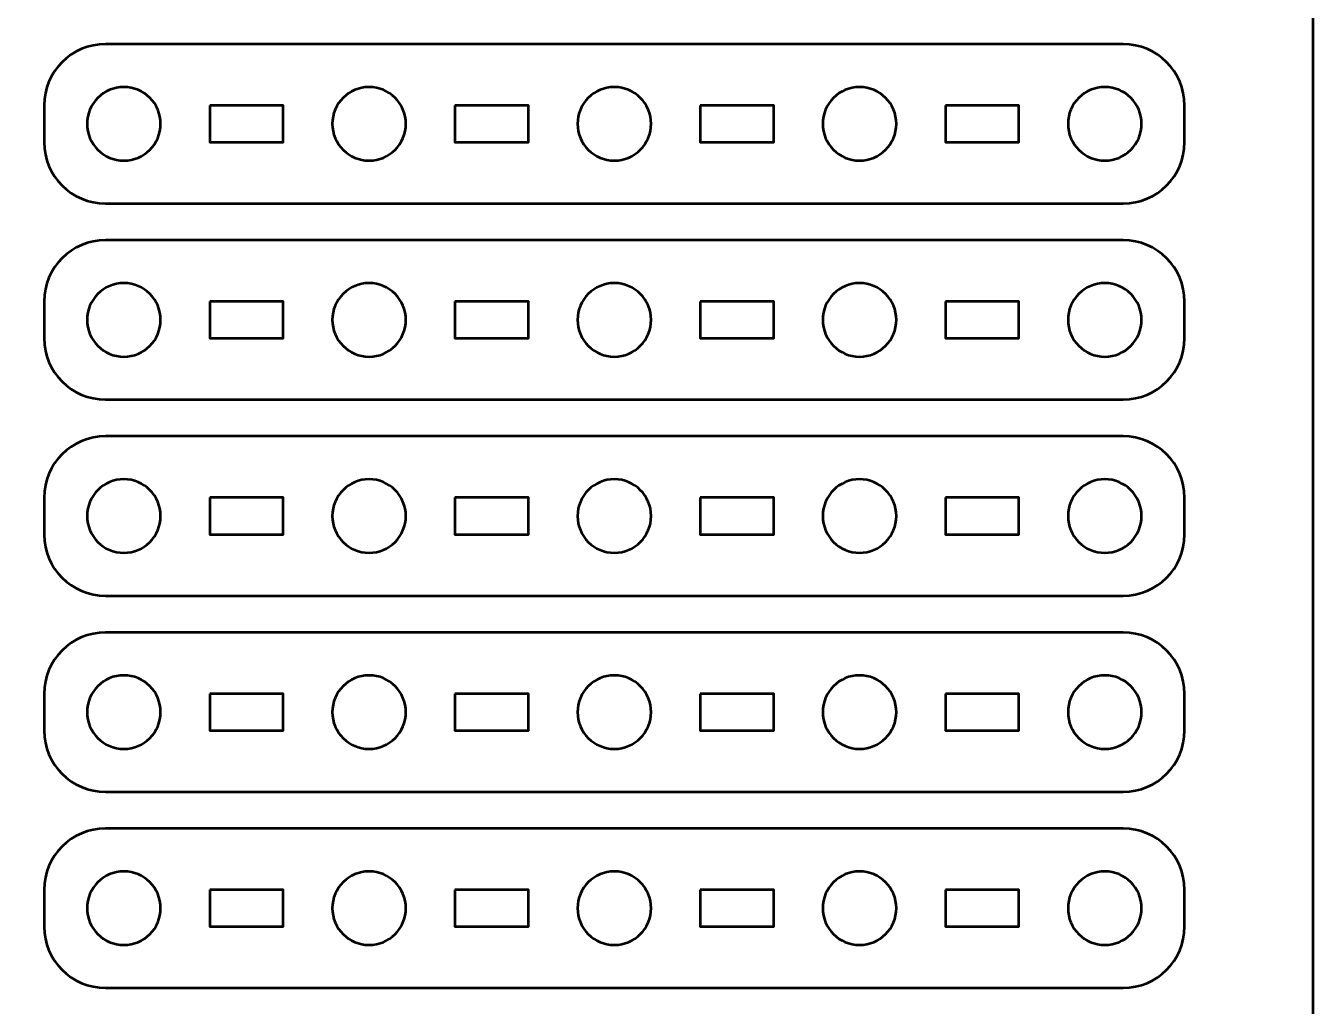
# Model space of a CAD drawing. Header units: centimetres. Extents: x -21 to 0, y -29.7 to 0.
# Drawn here: x -10.5 to 0, y -22.45 to -14.45 of the extents above; entities that cross this region are included whole.
import ezdxf

# ---------------------------------------------------------------- set-up
doc = ezdxf.new("R2010")
doc.units = ezdxf.units.CM
doc.header["$MEASUREMENT"] = 0
doc.layers.add('Layer 1', color=7, linetype='Continuous')

msp = doc.modelspace()

# ---------------------------------------------------------------- linework, layer by layer
at = {"layer": 'Layer 1', "color": 22, "lineweight": 53}
msp.add_open_spline([(-21.00003, -29.19996), (-21.00003, -29.19996), (-21.00003, -0.49992), (-21.00003, -0.49992), (-21.00003, -0.49992), (-21.00003, -0.22295), (-20.77694, 0.00004), (-20.49994, 0.00004), (-20.49994, 0.00004), (-20.49994, 0.00004), (-0.50008, 0.00004), (-0.50008, 0.00004), (-0.50008, 0.00004), (-0.22294, 0.00004), (0.00002, -0.22295), (0.00002, -0.49992), (0.00002, -0.49992), (0.00002, -0.49992), (0.00002, -29.19996), (0.00002, -29.19996), (0.00002, -29.19996), (0.00002, -29.47696), (-0.22294, -29.70005), (-0.50008, -29.70005), (-0.50008, -29.70005), (-0.50008, -29.70005), (-20.49994, -29.70005), (-20.49994, -29.70005), (-20.49994, -29.70005), (-20.77694, -29.70005), (-21.00003, -29.47696), (-21.00003, -29.19996)], degree=3, knots=[0, 0, 0, 0, 0.125, 0.125, 0.125, 0.125, 0.25, 0.25, 0.25, 0.25, 0.375, 0.375, 0.375, 0.375, 0.5, 0.5, 0.5, 0.5, 0.625, 0.625, 0.625, 0.625, 0.75, 0.75, 0.75, 0.75, 0.875, 0.875, 0.875, 0.875, 1, 1, 1, 1], dxfattribs=at)
at = {"layer": 'Layer 1', "color": 2, "lineweight": 53}
for points in [[(-9.84995, -14.59999), (-9.84995, -14.59999), (-1.55005, -14.59999), (-1.55005, -14.59999), (-1.55005, -14.59999), (-1.27305, -14.59999), (-1.04995, -14.82308), (-1.04995, -15.10008), (-1.04995, -15.10008), (-1.04995, -15.10008), (-1.04995, -15.40009), (-1.04995, -15.40009), (-1.04995, -15.40009), (-1.04995, -15.67705), (-1.27305, -15.90001), (-1.55005, -15.90001), (-1.55005, -15.90001), (-1.55005, -15.90001), (-9.84995, -15.90001), (-9.84995, -15.90001), (-9.84995, -15.90001), (-10.12695, -15.90001), (-10.35005, -15.67705), (-10.35005, -15.40009), (-10.35005, -15.40009), (-10.35005, -15.40009), (-10.35005, -15.10008), (-10.35005, -15.10008), (-10.35005, -15.10008), (-10.35005, -14.82308), (-10.12695, -14.59999), (-9.84995, -14.59999)], [(-9.84995, -16.19999), (-9.84995, -16.19999), (-1.55005, -16.19999), (-1.55005, -16.19999), (-1.55005, -16.19999), (-1.27305, -16.19999), (-1.04995, -16.42308), (-1.04995, -16.70008), (-1.04995, -16.70008), (-1.04995, -16.70008), (-1.04995, -17.00009), (-1.04995, -17.00009), (-1.04995, -17.00009), (-1.04995, -17.27705), (-1.27305, -17.50001), (-1.55005, -17.50001), (-1.55005, -17.50001), (-1.55005, -17.50001), (-9.84995, -17.50001), (-9.84995, -17.50001), (-9.84995, -17.50001), (-10.12695, -17.50001), (-10.35005, -17.27705), (-10.35005, -17.00009), (-10.35005, -17.00009), (-10.35005, -17.00009), (-10.35005, -16.70008), (-10.35005, -16.70008), (-10.35005, -16.70008), (-10.35005, -16.42308), (-10.12695, -16.19999), (-9.84995, -16.19999)], [(-9.84995, -17.79999), (-9.84995, -17.79999), (-1.55005, -17.79999), (-1.55005, -17.79999), (-1.55005, -17.79999), (-1.27305, -17.79999), (-1.04995, -18.02308), (-1.04995, -18.30008), (-1.04995, -18.30008), (-1.04995, -18.30008), (-1.04995, -18.60009), (-1.04995, -18.60009), (-1.04995, -18.60009), (-1.04995, -18.87705), (-1.27305, -19.10001), (-1.55005, -19.10001), (-1.55005, -19.10001), (-1.55005, -19.10001), (-9.84995, -19.10001), (-9.84995, -19.10001), (-9.84995, -19.10001), (-10.12695, -19.10001), (-10.35005, -18.87705), (-10.35005, -18.60009), (-10.35005, -18.60009), (-10.35005, -18.60009), (-10.35005, -18.30008), (-10.35005, -18.30008), (-10.35005, -18.30008), (-10.35005, -18.02308), (-10.12695, -17.79999), (-9.84995, -17.79999)], [(-9.84995, -19.39999), (-9.84995, -19.39999), (-1.55005, -19.39999), (-1.55005, -19.39999), (-1.55005, -19.39999), (-1.27305, -19.39999), (-1.04995, -19.62308), (-1.04995, -19.90008), (-1.04995, -19.90008), (-1.04995, -19.90008), (-1.04995, -20.20009), (-1.04995, -20.20009), (-1.04995, -20.20009), (-1.04995, -20.47705), (-1.27305, -20.70001), (-1.55005, -20.70001), (-1.55005, -20.70001), (-1.55005, -20.70001), (-9.84995, -20.70001), (-9.84995, -20.70001), (-9.84995, -20.70001), (-10.12695, -20.70001), (-10.35005, -20.47705), (-10.35005, -20.20009), (-10.35005, -20.20009), (-10.35005, -20.20009), (-10.35005, -19.90008), (-10.35005, -19.90008), (-10.35005, -19.90008), (-10.35005, -19.62308), (-10.12695, -19.39999), (-9.84995, -19.39999)], [(-9.84995, -20.99999), (-9.84995, -20.99999), (-1.55005, -20.99999), (-1.55005, -20.99999), (-1.55005, -20.99999), (-1.27305, -20.99999), (-1.04995, -21.22308), (-1.04995, -21.50008), (-1.04995, -21.50008), (-1.04995, -21.50008), (-1.04995, -21.80009), (-1.04995, -21.80009), (-1.04995, -21.80009), (-1.04995, -22.07705), (-1.27305, -22.30001), (-1.55005, -22.30001), (-1.55005, -22.30001), (-1.55005, -22.30001), (-9.84995, -22.30001), (-9.84995, -22.30001), (-9.84995, -22.30001), (-10.12695, -22.30001), (-10.35005, -22.07705), (-10.35005, -21.80009), (-10.35005, -21.80009), (-10.35005, -21.80009), (-10.35005, -21.50008), (-10.35005, -21.50008), (-10.35005, -21.50008), (-10.35005, -21.22308), (-10.12695, -20.99999), (-9.84995, -20.99999)]]:
    msp.add_open_spline(points, degree=3, knots=[0, 0, 0, 0, 0.125, 0.125, 0.125, 0.125, 0.25, 0.25, 0.25, 0.25, 0.375, 0.375, 0.375, 0.375, 0.5, 0.5, 0.5, 0.5, 0.625, 0.625, 0.625, 0.625, 0.75, 0.75, 0.75, 0.75, 0.875, 0.875, 0.875, 0.875, 1, 1, 1, 1], dxfattribs=at)
at = {"layer": 'Layer 1', "lineweight": 53}
for points in [[(-9.40002, -15.25001), (-9.40002, -15.41579), (-9.53425, -15.55002), (-9.70002, -15.55002), (-9.70002, -15.55002), (-9.86568, -15.55002), (-10.00002, -15.41579), (-10.00002, -15.25001), (-10.00002, -15.25001), (-10.00002, -15.08435), (-9.86568, -14.95001), (-9.70002, -14.95001), (-9.70002, -14.95001), (-9.53425, -14.95001), (-9.40002, -15.08435), (-9.40002, -15.25001)], [(-7.39994, -15.25001), (-7.39994, -15.41579), (-7.53432, -15.55002), (-7.69995, -15.55002), (-7.69995, -15.55002), (-7.86572, -15.55002), (-7.99995, -15.41579), (-7.99995, -15.25001), (-7.99995, -15.25001), (-7.99995, -15.08435), (-7.86572, -14.95001), (-7.69995, -14.95001), (-7.69995, -14.95001), (-7.53432, -14.95001), (-7.39994, -15.08435), (-7.39994, -15.25001)], [(-5.40002, -15.25001), (-5.40002, -15.41579), (-5.53436, -15.55002), (-5.70001, -15.55002), (-5.70001, -15.55002), (-5.86564, -15.55002), (-6.00002, -15.41579), (-6.00002, -15.25001), (-6.00002, -15.25001), (-6.00002, -15.08435), (-5.86564, -14.95001), (-5.70001, -14.95001), (-5.70001, -14.95001), (-5.53436, -14.95001), (-5.40002, -15.08435), (-5.40002, -15.25001)], [(-3.40005, -15.25001), (-3.40005, -15.41579), (-3.53429, -15.55002), (-3.70006, -15.55002), (-3.70006, -15.55002), (-3.86572, -15.55002), (-4.00006, -15.41579), (-4.00006, -15.25001), (-4.00006, -15.25001), (-4.00006, -15.08435), (-3.86572, -14.95001), (-3.70006, -14.95001), (-3.70006, -14.95001), (-3.53429, -14.95001), (-3.40005, -15.08435), (-3.40005, -15.25001)], [(-1.39998, -15.25001), (-1.39998, -15.41579), (-1.53435, -15.55002), (-1.69998, -15.55002), (-1.69998, -15.55002), (-1.86575, -15.55002), (-1.99998, -15.41579), (-1.99998, -15.25001), (-1.99998, -15.25001), (-1.99998, -15.08435), (-1.86575, -14.95001), (-1.69998, -14.95001), (-1.69998, -14.95001), (-1.53435, -14.95001), (-1.39998, -15.08435), (-1.39998, -15.25001)], [(-9, -15.10008), (-9, -15.10008), (-8.4, -15.10008), (-8.4, -15.10008), (-8.4, -15.10008), (-8.4, -15.10008), (-8.4, -15.40009), (-8.4, -15.40009), (-8.4, -15.40009), (-8.4, -15.40009), (-9, -15.40009), (-9, -15.40009), (-9, -15.40009), (-9, -15.40009), (-9, -15.10008), (-9, -15.10008)], [(-7.00004, -15.10008), (-7.00004, -15.10008), (-6.40003, -15.10008), (-6.40003, -15.10008), (-6.40003, -15.10008), (-6.40003, -15.10008), (-6.40003, -15.40009), (-6.40003, -15.40009), (-6.40003, -15.40009), (-6.40003, -15.40009), (-7.00004, -15.40009), (-7.00004, -15.40009), (-7.00004, -15.40009), (-7.00004, -15.40009), (-7.00004, -15.10008), (-7.00004, -15.10008)], [(-4.99997, -15.10008), (-4.99997, -15.10008), (-4.39997, -15.10008), (-4.39997, -15.10008), (-4.39997, -15.10008), (-4.39997, -15.10008), (-4.39997, -15.40009), (-4.39997, -15.40009), (-4.39997, -15.40009), (-4.39997, -15.40009), (-4.99997, -15.40009), (-4.99997, -15.40009), (-4.99997, -15.40009), (-4.99997, -15.40009), (-4.99997, -15.10008), (-4.99997, -15.10008)], [(-3, -15.10008), (-3, -15.10008), (-2.4, -15.10008), (-2.4, -15.10008), (-2.4, -15.10008), (-2.4, -15.10008), (-2.4, -15.40009), (-2.4, -15.40009), (-2.4, -15.40009), (-2.4, -15.40009), (-3, -15.40009), (-3, -15.40009), (-3, -15.40009), (-3, -15.40009), (-3, -15.10008), (-3, -15.10008)], [(-9.40002, -16.85001), (-9.40002, -17.01579), (-9.53425, -17.15002), (-9.70002, -17.15002), (-9.70002, -17.15002), (-9.86568, -17.15002), (-10.00002, -17.01579), (-10.00002, -16.85001), (-10.00002, -16.85001), (-10.00002, -16.68435), (-9.86568, -16.55001), (-9.70002, -16.55001), (-9.70002, -16.55001), (-9.53425, -16.55001), (-9.40002, -16.68435), (-9.40002, -16.85001)], [(-7.39994, -16.85001), (-7.39994, -17.01579), (-7.53432, -17.15002), (-7.69995, -17.15002), (-7.69995, -17.15002), (-7.86572, -17.15002), (-7.99995, -17.01579), (-7.99995, -16.85001), (-7.99995, -16.85001), (-7.99995, -16.68435), (-7.86572, -16.55001), (-7.69995, -16.55001), (-7.69995, -16.55001), (-7.53432, -16.55001), (-7.39994, -16.68435), (-7.39994, -16.85001)], [(-5.40002, -16.85001), (-5.40002, -17.01579), (-5.53436, -17.15002), (-5.70001, -17.15002), (-5.70001, -17.15002), (-5.86564, -17.15002), (-6.00002, -17.01579), (-6.00002, -16.85001), (-6.00002, -16.85001), (-6.00002, -16.68435), (-5.86564, -16.55001), (-5.70001, -16.55001), (-5.70001, -16.55001), (-5.53436, -16.55001), (-5.40002, -16.68435), (-5.40002, -16.85001)], [(-3.40005, -16.85001), (-3.40005, -17.01579), (-3.53429, -17.15002), (-3.70006, -17.15002), (-3.70006, -17.15002), (-3.86572, -17.15002), (-4.00006, -17.01579), (-4.00006, -16.85001), (-4.00006, -16.85001), (-4.00006, -16.68435), (-3.86572, -16.55001), (-3.70006, -16.55001), (-3.70006, -16.55001), (-3.53429, -16.55001), (-3.40005, -16.68435), (-3.40005, -16.85001)], [(-1.39998, -16.85001), (-1.39998, -17.01579), (-1.53435, -17.15002), (-1.69998, -17.15002), (-1.69998, -17.15002), (-1.86575, -17.15002), (-1.99998, -17.01579), (-1.99998, -16.85001), (-1.99998, -16.85001), (-1.99998, -16.68435), (-1.86575, -16.55001), (-1.69998, -16.55001), (-1.69998, -16.55001), (-1.53435, -16.55001), (-1.39998, -16.68435), (-1.39998, -16.85001)], [(-9, -16.70008), (-9, -16.70008), (-8.4, -16.70008), (-8.4, -16.70008), (-8.4, -16.70008), (-8.4, -16.70008), (-8.4, -17.00009), (-8.4, -17.00009), (-8.4, -17.00009), (-8.4, -17.00009), (-9, -17.00009), (-9, -17.00009), (-9, -17.00009), (-9, -17.00009), (-9, -16.70008), (-9, -16.70008)], [(-7.00004, -16.70008), (-7.00004, -16.70008), (-6.40003, -16.70008), (-6.40003, -16.70008), (-6.40003, -16.70008), (-6.40003, -16.70008), (-6.40003, -17.00009), (-6.40003, -17.00009), (-6.40003, -17.00009), (-6.40003, -17.00009), (-7.00004, -17.00009), (-7.00004, -17.00009), (-7.00004, -17.00009), (-7.00004, -17.00009), (-7.00004, -16.70008), (-7.00004, -16.70008)], [(-4.99997, -16.70008), (-4.99997, -16.70008), (-4.39997, -16.70008), (-4.39997, -16.70008), (-4.39997, -16.70008), (-4.39997, -16.70008), (-4.39997, -17.00009), (-4.39997, -17.00009), (-4.39997, -17.00009), (-4.39997, -17.00009), (-4.99997, -17.00009), (-4.99997, -17.00009), (-4.99997, -17.00009), (-4.99997, -17.00009), (-4.99997, -16.70008), (-4.99997, -16.70008)], [(-3, -16.70008), (-3, -16.70008), (-2.4, -16.70008), (-2.4, -16.70008), (-2.4, -16.70008), (-2.4, -16.70008), (-2.4, -17.00009), (-2.4, -17.00009), (-2.4, -17.00009), (-2.4, -17.00009), (-3, -17.00009), (-3, -17.00009), (-3, -17.00009), (-3, -17.00009), (-3, -16.70008), (-3, -16.70008)], [(-9.40002, -18.45001), (-9.40002, -18.61579), (-9.53425, -18.75002), (-9.70002, -18.75002), (-9.70002, -18.75002), (-9.86568, -18.75002), (-10.00002, -18.61579), (-10.00002, -18.45001), (-10.00002, -18.45001), (-10.00002, -18.28435), (-9.86568, -18.15001), (-9.70002, -18.15001), (-9.70002, -18.15001), (-9.53425, -18.15001), (-9.40002, -18.28435), (-9.40002, -18.45001)], [(-7.39994, -18.45001), (-7.39994, -18.61579), (-7.53432, -18.75002), (-7.69995, -18.75002), (-7.69995, -18.75002), (-7.86572, -18.75002), (-7.99995, -18.61579), (-7.99995, -18.45001), (-7.99995, -18.45001), (-7.99995, -18.28435), (-7.86572, -18.15001), (-7.69995, -18.15001), (-7.69995, -18.15001), (-7.53432, -18.15001), (-7.39994, -18.28435), (-7.39994, -18.45001)], [(-5.40002, -18.45001), (-5.40002, -18.61579), (-5.53436, -18.75002), (-5.70001, -18.75002), (-5.70001, -18.75002), (-5.86564, -18.75002), (-6.00002, -18.61579), (-6.00002, -18.45001), (-6.00002, -18.45001), (-6.00002, -18.28435), (-5.86564, -18.15001), (-5.70001, -18.15001), (-5.70001, -18.15001), (-5.53436, -18.15001), (-5.40002, -18.28435), (-5.40002, -18.45001)], [(-3.40005, -18.45001), (-3.40005, -18.61579), (-3.53429, -18.75002), (-3.70006, -18.75002), (-3.70006, -18.75002), (-3.86572, -18.75002), (-4.00006, -18.61579), (-4.00006, -18.45001), (-4.00006, -18.45001), (-4.00006, -18.28435), (-3.86572, -18.15001), (-3.70006, -18.15001), (-3.70006, -18.15001), (-3.53429, -18.15001), (-3.40005, -18.28435), (-3.40005, -18.45001)], [(-1.39998, -18.45001), (-1.39998, -18.61579), (-1.53435, -18.75002), (-1.69998, -18.75002), (-1.69998, -18.75002), (-1.86575, -18.75002), (-1.99998, -18.61579), (-1.99998, -18.45001), (-1.99998, -18.45001), (-1.99998, -18.28435), (-1.86575, -18.15001), (-1.69998, -18.15001), (-1.69998, -18.15001), (-1.53435, -18.15001), (-1.39998, -18.28435), (-1.39998, -18.45001)], [(-9, -18.30008), (-9, -18.30008), (-8.4, -18.30008), (-8.4, -18.30008), (-8.4, -18.30008), (-8.4, -18.30008), (-8.4, -18.60009), (-8.4, -18.60009), (-8.4, -18.60009), (-8.4, -18.60009), (-9, -18.60009), (-9, -18.60009), (-9, -18.60009), (-9, -18.60009), (-9, -18.30008), (-9, -18.30008)], [(-7.00004, -18.30008), (-7.00004, -18.30008), (-6.40003, -18.30008), (-6.40003, -18.30008), (-6.40003, -18.30008), (-6.40003, -18.30008), (-6.40003, -18.60009), (-6.40003, -18.60009), (-6.40003, -18.60009), (-6.40003, -18.60009), (-7.00004, -18.60009), (-7.00004, -18.60009), (-7.00004, -18.60009), (-7.00004, -18.60009), (-7.00004, -18.30008), (-7.00004, -18.30008)], [(-4.99997, -18.30008), (-4.99997, -18.30008), (-4.39997, -18.30008), (-4.39997, -18.30008), (-4.39997, -18.30008), (-4.39997, -18.30008), (-4.39997, -18.60009), (-4.39997, -18.60009), (-4.39997, -18.60009), (-4.39997, -18.60009), (-4.99997, -18.60009), (-4.99997, -18.60009), (-4.99997, -18.60009), (-4.99997, -18.60009), (-4.99997, -18.30008), (-4.99997, -18.30008)], [(-3, -18.30008), (-3, -18.30008), (-2.4, -18.30008), (-2.4, -18.30008), (-2.4, -18.30008), (-2.4, -18.30008), (-2.4, -18.60009), (-2.4, -18.60009), (-2.4, -18.60009), (-2.4, -18.60009), (-3, -18.60009), (-3, -18.60009), (-3, -18.60009), (-3, -18.60009), (-3, -18.30008), (-3, -18.30008)], [(-9.40002, -20.05001), (-9.40002, -20.21579), (-9.53425, -20.35002), (-9.70002, -20.35002), (-9.70002, -20.35002), (-9.86568, -20.35002), (-10.00002, -20.21579), (-10.00002, -20.05001), (-10.00002, -20.05001), (-10.00002, -19.88435), (-9.86568, -19.75001), (-9.70002, -19.75001), (-9.70002, -19.75001), (-9.53425, -19.75001), (-9.40002, -19.88435), (-9.40002, -20.05001)], [(-7.39994, -20.05001), (-7.39994, -20.21579), (-7.53432, -20.35002), (-7.69995, -20.35002), (-7.69995, -20.35002), (-7.86572, -20.35002), (-7.99995, -20.21579), (-7.99995, -20.05001), (-7.99995, -20.05001), (-7.99995, -19.88435), (-7.86572, -19.75001), (-7.69995, -19.75001), (-7.69995, -19.75001), (-7.53432, -19.75001), (-7.39994, -19.88435), (-7.39994, -20.05001)], [(-5.40002, -20.05001), (-5.40002, -20.21579), (-5.53436, -20.35002), (-5.70001, -20.35002), (-5.70001, -20.35002), (-5.86564, -20.35002), (-6.00002, -20.21579), (-6.00002, -20.05001), (-6.00002, -20.05001), (-6.00002, -19.88435), (-5.86564, -19.75001), (-5.70001, -19.75001), (-5.70001, -19.75001), (-5.53436, -19.75001), (-5.40002, -19.88435), (-5.40002, -20.05001)], [(-3.40005, -20.05001), (-3.40005, -20.21579), (-3.53429, -20.35002), (-3.70006, -20.35002), (-3.70006, -20.35002), (-3.86572, -20.35002), (-4.00006, -20.21579), (-4.00006, -20.05001), (-4.00006, -20.05001), (-4.00006, -19.88435), (-3.86572, -19.75001), (-3.70006, -19.75001), (-3.70006, -19.75001), (-3.53429, -19.75001), (-3.40005, -19.88435), (-3.40005, -20.05001)], [(-1.39998, -20.05001), (-1.39998, -20.21579), (-1.53435, -20.35002), (-1.69998, -20.35002), (-1.69998, -20.35002), (-1.86575, -20.35002), (-1.99998, -20.21579), (-1.99998, -20.05001), (-1.99998, -20.05001), (-1.99998, -19.88435), (-1.86575, -19.75001), (-1.69998, -19.75001), (-1.69998, -19.75001), (-1.53435, -19.75001), (-1.39998, -19.88435), (-1.39998, -20.05001)], [(-9, -19.90008), (-9, -19.90008), (-8.4, -19.90008), (-8.4, -19.90008), (-8.4, -19.90008), (-8.4, -19.90008), (-8.4, -20.20009), (-8.4, -20.20009), (-8.4, -20.20009), (-8.4, -20.20009), (-9, -20.20009), (-9, -20.20009), (-9, -20.20009), (-9, -20.20009), (-9, -19.90008), (-9, -19.90008)], [(-7.00004, -19.90008), (-7.00004, -19.90008), (-6.40003, -19.90008), (-6.40003, -19.90008), (-6.40003, -19.90008), (-6.40003, -19.90008), (-6.40003, -20.20009), (-6.40003, -20.20009), (-6.40003, -20.20009), (-6.40003, -20.20009), (-7.00004, -20.20009), (-7.00004, -20.20009), (-7.00004, -20.20009), (-7.00004, -20.20009), (-7.00004, -19.90008), (-7.00004, -19.90008)], [(-4.99997, -19.90008), (-4.99997, -19.90008), (-4.39997, -19.90008), (-4.39997, -19.90008), (-4.39997, -19.90008), (-4.39997, -19.90008), (-4.39997, -20.20009), (-4.39997, -20.20009), (-4.39997, -20.20009), (-4.39997, -20.20009), (-4.99997, -20.20009), (-4.99997, -20.20009), (-4.99997, -20.20009), (-4.99997, -20.20009), (-4.99997, -19.90008), (-4.99997, -19.90008)], [(-3, -19.90008), (-3, -19.90008), (-2.4, -19.90008), (-2.4, -19.90008), (-2.4, -19.90008), (-2.4, -19.90008), (-2.4, -20.20009), (-2.4, -20.20009), (-2.4, -20.20009), (-2.4, -20.20009), (-3, -20.20009), (-3, -20.20009), (-3, -20.20009), (-3, -20.20009), (-3, -19.90008), (-3, -19.90008)], [(-9.40002, -21.65001), (-9.40002, -21.81579), (-9.53425, -21.95002), (-9.70002, -21.95002), (-9.70002, -21.95002), (-9.86568, -21.95002), (-10.00002, -21.81579), (-10.00002, -21.65001), (-10.00002, -21.65001), (-10.00002, -21.48435), (-9.86568, -21.35001), (-9.70002, -21.35001), (-9.70002, -21.35001), (-9.53425, -21.35001), (-9.40002, -21.48435), (-9.40002, -21.65001)], [(-7.39994, -21.65001), (-7.39994, -21.81579), (-7.53432, -21.95002), (-7.69995, -21.95002), (-7.69995, -21.95002), (-7.86572, -21.95002), (-7.99995, -21.81579), (-7.99995, -21.65001), (-7.99995, -21.65001), (-7.99995, -21.48435), (-7.86572, -21.35001), (-7.69995, -21.35001), (-7.69995, -21.35001), (-7.53432, -21.35001), (-7.39994, -21.48435), (-7.39994, -21.65001)], [(-5.40002, -21.65001), (-5.40002, -21.81579), (-5.53436, -21.95002), (-5.70001, -21.95002), (-5.70001, -21.95002), (-5.86564, -21.95002), (-6.00002, -21.81579), (-6.00002, -21.65001), (-6.00002, -21.65001), (-6.00002, -21.48435), (-5.86564, -21.35001), (-5.70001, -21.35001), (-5.70001, -21.35001), (-5.53436, -21.35001), (-5.40002, -21.48435), (-5.40002, -21.65001)], [(-3.40005, -21.65001), (-3.40005, -21.81579), (-3.53429, -21.95002), (-3.70006, -21.95002), (-3.70006, -21.95002), (-3.86572, -21.95002), (-4.00006, -21.81579), (-4.00006, -21.65001), (-4.00006, -21.65001), (-4.00006, -21.48435), (-3.86572, -21.35001), (-3.70006, -21.35001), (-3.70006, -21.35001), (-3.53429, -21.35001), (-3.40005, -21.48435), (-3.40005, -21.65001)], [(-1.39998, -21.65001), (-1.39998, -21.81579), (-1.53435, -21.95002), (-1.69998, -21.95002), (-1.69998, -21.95002), (-1.86575, -21.95002), (-1.99998, -21.81579), (-1.99998, -21.65001), (-1.99998, -21.65001), (-1.99998, -21.48435), (-1.86575, -21.35001), (-1.69998, -21.35001), (-1.69998, -21.35001), (-1.53435, -21.35001), (-1.39998, -21.48435), (-1.39998, -21.65001)], [(-9, -21.50008), (-9, -21.50008), (-8.4, -21.50008), (-8.4, -21.50008), (-8.4, -21.50008), (-8.4, -21.50008), (-8.4, -21.80009), (-8.4, -21.80009), (-8.4, -21.80009), (-8.4, -21.80009), (-9, -21.80009), (-9, -21.80009), (-9, -21.80009), (-9, -21.80009), (-9, -21.50008), (-9, -21.50008)], [(-7.00004, -21.50008), (-7.00004, -21.50008), (-6.40003, -21.50008), (-6.40003, -21.50008), (-6.40003, -21.50008), (-6.40003, -21.50008), (-6.40003, -21.80009), (-6.40003, -21.80009), (-6.40003, -21.80009), (-6.40003, -21.80009), (-7.00004, -21.80009), (-7.00004, -21.80009), (-7.00004, -21.80009), (-7.00004, -21.80009), (-7.00004, -21.50008), (-7.00004, -21.50008)], [(-4.99997, -21.50008), (-4.99997, -21.50008), (-4.39997, -21.50008), (-4.39997, -21.50008), (-4.39997, -21.50008), (-4.39997, -21.50008), (-4.39997, -21.80009), (-4.39997, -21.80009), (-4.39997, -21.80009), (-4.39997, -21.80009), (-4.99997, -21.80009), (-4.99997, -21.80009), (-4.99997, -21.80009), (-4.99997, -21.80009), (-4.99997, -21.50008), (-4.99997, -21.50008)], [(-3, -21.50008), (-3, -21.50008), (-2.4, -21.50008), (-2.4, -21.50008), (-2.4, -21.50008), (-2.4, -21.50008), (-2.4, -21.80009), (-2.4, -21.80009), (-2.4, -21.80009), (-2.4, -21.80009), (-3, -21.80009), (-3, -21.80009), (-3, -21.80009), (-3, -21.80009), (-3, -21.50008), (-3, -21.50008)]]:
    msp.add_open_spline(points, degree=3, knots=[0, 0, 0, 0, 0.25, 0.25, 0.25, 0.25, 0.5, 0.5, 0.5, 0.5, 0.75, 0.75, 0.75, 0.75, 1, 1, 1, 1], dxfattribs=at)

doc.saveas('drawing.dxf')
